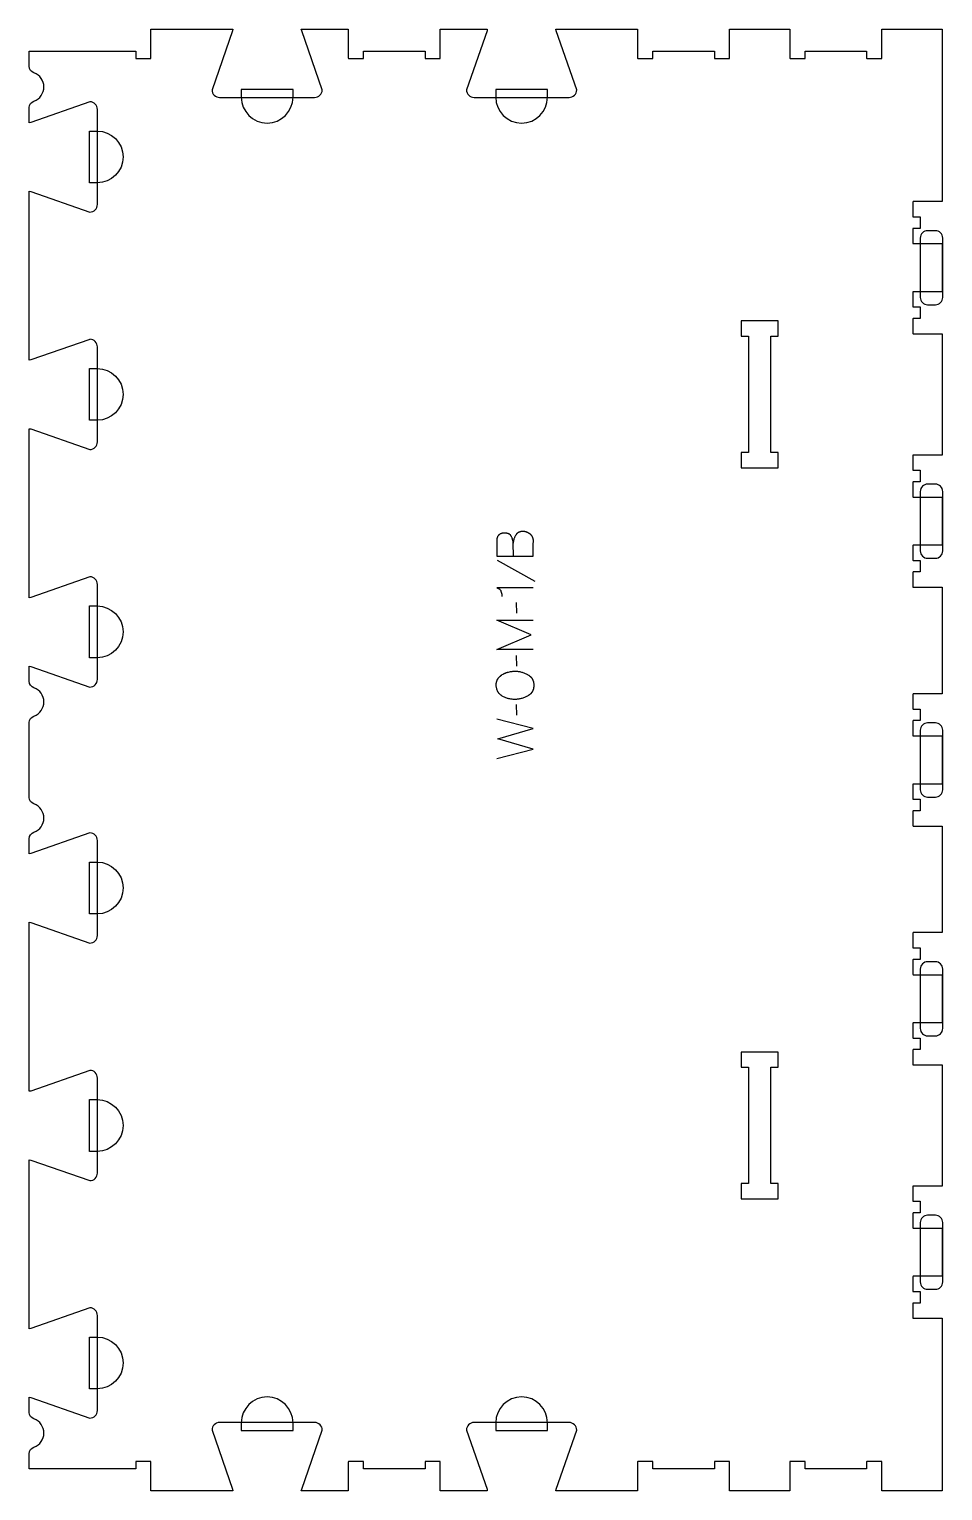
# Model space of a CAD drawing. Extents: x -384 to 366, y -600 to 600.
import ezdxf

# ---------------------------------------------------------------- set-up
doc = ezdxf.new("R2010")
doc.units = 0
for name, color, linetype in [('1_ANYTOOL_1MMDEEP_LABELS_S', 2, 'CONTINUOUS'), ('3_ANYTOOL_CUTTHROUGH_INSID', 4, 'CONTINUOUS'), ('4_ANYTOOL_CUTTHROUGH_OUTSI', 5, 'CONTINUOUS'), ('5_ANYTOOL_HALF_MILL_9MM_IN', 3, 'CONTINUOUS')]:
    doc.layers.add(name, color=color, linetype=linetype)

msp = doc.modelspace()

# ---------------------------------------------------------------- linework, layer by layer
at = {"layer": '1_ANYTOOL_1MMDEEP_LABELS_S'}
for p, q in [((0.5, 164), (31.2, 146.8)), ((16.1, 129.2), (16.2, 120.4)), ((16.1, 85.7), (16.2, 76.9)), ((16.1, 45.6), (16.2, 36.9))]:
    msp.add_line(p, q, dxfattribs=at)
for points in [[(0, 167.4), (30, 167.4), (30, 177.1), (30.1, 179.7), (30.1, 179.9), (30.1, 180.1), (30.1, 180.3), (30.1, 180.6), (30.1, 180.8), (30, 181), (30, 181.2), (30, 181.4), (29.9, 181.6), (29.9, 181.8), (29.8, 182), (29.8, 182.2), (29.7, 182.4), (29.7, 182.6), (29.6, 182.8), (29.5, 182.9), (29.4, 183.1), (29.3, 183.3), (29.2, 183.5), (29.1, 183.6), (29, 183.8), (28.9, 184), (28.8, 184.1), (28.7, 184.3), (28.6, 184.4), (28.4, 184.6), (28.3, 184.7), (28.1, 184.9), (28, 185), (27.8, 185.1), (27.7, 185.3), (27.5, 185.4), (27.2, 185.7), (27, 185.8), (26.8, 185.9), (26.6, 186), (26.5, 186.1), (26.3, 186.2), (26.1, 186.3), (25.9, 186.4), (25.7, 186.5), (25.6, 186.6), (25.4, 186.7), (25.2, 186.8), (25, 186.8), (24.8, 186.9), (24.6, 187), (24.4, 187), (24.3, 187.1), (24.1, 187.2), (23.9, 187.2), (23.7, 187.3), (23.5, 187.3), (23.3, 187.3), (23.1, 187.4), (22.9, 187.4), (22.7, 187.4), (22.5, 187.4), (22.3, 187.5), (22.1, 187.5), (21.9, 187.5), (21.7, 187.5), (21.5, 187.5), (21.2, 187.5), (21, 187.5), (20.7, 187.5), (20.5, 187.5), (20.3, 187.4), (20, 187.4), (19.8, 187.4), (19.6, 187.3), (19.4, 187.3), (19.2, 187.2), (18.9, 187.2), (18.7, 187.1), (18.5, 187), (18.4, 186.9), (18.2, 186.9), (18, 186.8), (17.9, 186.7), (17.8, 186.7), (17.7, 186.6), (17.6, 186.6), (17.5, 186.5), (17.5, 186.5), (17.4, 186.4), (17.3, 186.4), (17.2, 186.3), (17.1, 186.2), (17, 186.2), (17, 186.1), (16.9, 186.1), (16.8, 186), (16.7, 185.9), (16.7, 185.9), (16.6, 185.8), (16.5, 185.7), (16.5, 185.6), (16.4, 185.6), (16.3, 185.5), (16.2, 185.4), (16.2, 185.3), (16.1, 185.3), (16, 185.1), (15.9, 184.9), (15.8, 184.8), (15.6, 184.6), (15.4, 184.2), (15.2, 183.8), (15, 183.5), (14.8, 183.1), (14.7, 182.7), (14.5, 182.3), (14.4, 181.9), (14.2, 181.5), (14.1, 181.1), (14, 180.6), (13.9, 180.2), (13.8, 179.8), (13.7, 179.3), (13.6, 178.9), (13.6, 178.4), (13.5, 178)], [(13.7, 167.4), (13.5, 178), (13.5, 178.4), (13.5, 178.8), (13.4, 179.2), (13.4, 179.5), (13.3, 179.9), (13.2, 180.3), (13.1, 180.7), (13, 181), (12.9, 181.4), (12.8, 181.7), (12.7, 182.1), (12.6, 182.4), (12.5, 182.7), (12.3, 183.1), (12.2, 183.4), (12, 183.7), (12, 183.8), (11.9, 183.8), (11.9, 183.9), (11.8, 184), (11.8, 184.1), (11.7, 184.1), (11.7, 184.2), (11.6, 184.3), (11.6, 184.3), (11.5, 184.4), (11.4, 184.5), (11.4, 184.5), (11.3, 184.6), (11.3, 184.7), (11.2, 184.7), (11.1, 184.8), (11.1, 184.9), (11, 184.9), (10.9, 185), (10.9, 185), (10.8, 185.1), (10.7, 185.1), (10.7, 185.2), (10.6, 185.2), (10.5, 185.3), (10.4, 185.3), (10.3, 185.4), (10.3, 185.4), (10.2, 185.5), (10.1, 185.5), (10, 185.5), (9.9, 185.6), (9.8, 185.6), (9.8, 185.7), (9.6, 185.7), (9.4, 185.8), (9.2, 185.9), (9, 185.9), (8.8, 186), (8.6, 186), (8.4, 186.1), (8.2, 186.1), (7.9, 186.1), (7.7, 186.2), (7.5, 186.2), (7.2, 186.2), (7, 186.2), (6.7, 186.2), (6.5, 186.2), (6.1, 186.2), (5.9, 186.2), (5.7, 186.2), (5.5, 186.2), (5.3, 186.2), (5.1, 186.1), (5, 186.1), (4.8, 186.1), (4.6, 186.1), (4.4, 186), (4.3, 186), (4.1, 185.9), (3.9, 185.9), (3.8, 185.8), (3.6, 185.8), (3.5, 185.7), (3.3, 185.7), (3.2, 185.6), (3.1, 185.6), (2.9, 185.5), (2.8, 185.4), (2.7, 185.4), (2.5, 185.3), (2.4, 185.2), (2.3, 185.1), (2.2, 185), (2, 184.9), (1.9, 184.8), (1.8, 184.7), (1.7, 184.6), (1.6, 184.5), (1.5, 184.4), (1.4, 184.3), (1.3, 184.2), (1.2, 184.1), (1.2, 184), (1.1, 183.9), (1, 183.7), (0.9, 183.6), (0.8, 183.5), (0.8, 183.3), (0.7, 183.2), (0.6, 183.1), (0.6, 182.9), (0.5, 182.8), (0.5, 182.6), (0.4, 182.5), (0.4, 182.3), (0.3, 182.1), (0.3, 182), (0.2, 181.8), (0.2, 181.6), (0.2, 181.5), (0.1, 181.3), (0.1, 181.1), (0.1, 180.9), (0.1, 180.7), (0, 180.5), (0, 180.3), (0, 179.9), (0, 179.5), (0, 167.4)], [(30, 141.3), (0, 141.3), (0.1, 141.3), (0.3, 141.3), (0.4, 141.2), (0.5, 141.2), (0.7, 141.2), (0.8, 141.1), (1, 141.1), (1.1, 141), (1.2, 141), (1.3, 140.9), (1.4, 140.9), (1.5, 140.9), (1.5, 140.8), (1.6, 140.8), (1.6, 140.8), (1.7, 140.7), (1.8, 140.7), (1.8, 140.7), (1.9, 140.6), (1.9, 140.6), (2, 140.5), (2, 140.5), (2.1, 140.5), (2.1, 140.4), (2.2, 140.4), (2.2, 140.3), (2.3, 140.3), (2.3, 140.2), (2.4, 140.2), (2.4, 140.1), (2.5, 140), (2.6, 139.9), (2.7, 139.8), (2.8, 139.7), (2.9, 139.6), (3, 139.5), (3, 139.4), (3.1, 139.2), (3.2, 139.1), (3.3, 139), (3.3, 138.8), (3.4, 138.7), (3.5, 138.4), (3.6, 138.1), (3.7, 137.8), (3.8, 137.5), (3.9, 137.3), (4, 137), (4, 136.7), (4.1, 136.4), (4.1, 136.2), (4.2, 135.9), (4.2, 135.6), (4.3, 135.4), (4.3, 135.1), (4.3, 134.8), (4.3, 134.6), (4.3, 134.3)], [(30, 90.8), (0, 90.8), (28.4, 102.8), (0.1, 114.8), (30, 114.8)], [(0, 1.3), (30, 9), (0.9, 17.4), (30, 25.9), (0, 33.4)]]:
    msp.add_lwpolyline(points, dxfattribs=at)
msp.add_lwpolyline([(-0.3, 61.7), (-0.3, 62.1), (-0.3, 62.5), (-0.3, 62.8), (-0.3, 63), (-0.2, 63.2), (-0.2, 63.3), (-0.2, 63.5), (-0.2, 63.7), (-0.1, 63.8), (-0.1, 64), (-0.1, 64.2), (0, 64.3), (0, 64.5), (0.1, 64.6), (0.1, 64.8), (0.2, 65), (0.2, 65.1), (0.3, 65.3), (0.4, 65.4), (0.4, 65.6), (0.5, 65.7), (0.6, 65.9), (0.6, 66), (0.7, 66.1), (0.8, 66.3), (0.9, 66.4), (1, 66.5), (1.1, 66.7), (1.3, 67.1), (1.5, 67.3), (1.7, 67.6), (1.9, 67.8), (2.1, 68.1), (2.4, 68.3), (2.6, 68.5), (2.8, 68.7), (3.1, 68.9), (3.3, 69.1), (3.5, 69.3), (3.8, 69.5), (4.1, 69.7), (4.3, 69.9), (4.6, 70.1), (5.2, 70.4), (5.5, 70.6), (5.8, 70.7), (6.1, 70.9), (6.4, 71), (6.7, 71.2), (7, 71.3), (7.3, 71.4), (7.6, 71.5), (7.9, 71.7), (8.2, 71.8), (8.6, 71.9), (8.9, 72), (9.2, 72.1), (9.6, 72.1), (10.6, 72.4), (11.3, 72.5), (11.9, 72.6), (12.6, 72.7), (13.2, 72.8), (13.9, 72.8), (14.5, 72.8), (15.2, 72.9), (15.8, 72.8), (16.4, 72.8), (17.1, 72.8), (17.7, 72.7), (18.4, 72.6), (19, 72.5), (19.6, 72.3), (20.3, 72.2), (20.9, 72), (21.5, 71.8), (22.2, 71.5), (22.8, 71.3), (23.5, 71), (24.1, 70.7), (24.7, 70.4), (25.4, 70.1), (25.7, 69.9), (26, 69.7), (26.3, 69.5), (26.6, 69.3), (26.8, 69.1), (27.1, 68.9), (27.4, 68.7), (27.6, 68.5), (27.7, 68.4), (27.8, 68.3), (28, 68.2), (28.1, 68), (28.2, 67.9), (28.3, 67.8), (28.4, 67.7), (28.5, 67.6), (28.6, 67.4), (28.7, 67.3), (28.8, 67.2), (28.9, 67.1), (28.9, 66.9), (29, 66.8), (29.1, 66.7), (29.2, 66.5), (29.3, 66.4), (29.4, 66.2), (29.4, 66.1), (29.5, 66), (29.6, 65.8), (29.6, 65.7), (29.7, 65.5), (29.8, 65.4), (29.8, 65.2), (29.9, 65.1), (29.9, 64.9), (30, 64.8), (30.1, 64.5), (30.2, 64.1), (30.2, 63.8), (30.3, 63.5), (30.3, 63.2), (30.4, 62.8), (30.4, 62.5), (30.5, 62.1), (30.5, 61.7), (30.5, 61.4), (30.5, 61), (30.5, 60.6), (30.4, 60.2), (30.4, 59.9), (30.3, 59.5), (30.3, 59.2), (30.2, 58.8), (30.1, 58.5), (30.1, 58.2), (30, 57.8), (29.9, 57.7), (29.9, 57.5), (29.8, 57.4), (29.7, 57.2), (29.7, 57.1), (29.6, 56.9), (29.5, 56.8), (29.5, 56.6), (29.4, 56.5), (29.3, 56.3), (29.3, 56.2), (29.2, 56), (29.1, 55.9), (29, 55.8), (28.9, 55.6), (28.8, 55.5), (28.7, 55.4), (28.6, 55.2), (28.5, 55.1), (28.4, 55), (28.3, 54.9), (28.2, 54.7), (28.1, 54.6), (28, 54.5), (27.9, 54.4), (27.8, 54.2), (27.7, 54.1), (27.6, 54), (27.4, 53.9), (27.3, 53.8), (27, 53.6), (26.8, 53.4), (26.5, 53.2), (26.2, 53), (25.9, 52.8), (25.6, 52.6), (25.3, 52.4), (24.6, 52.1), (24, 51.8), (23.3, 51.5), (22.7, 51.2), (22, 51), (21.4, 50.7), (20.7, 50.5), (20.1, 50.4), (19.4, 50.2), (18.8, 50.1), (18.1, 49.9), (17.5, 49.8), (16.8, 49.8), (16.2, 49.7), (15.5, 49.7), (14.9, 49.7), (14.2, 49.7), (13.5, 49.7), (12.8, 49.8), (12.1, 49.9), (11.5, 50), (10.8, 50.1), (10.1, 50.2), (9.5, 50.4), (8.8, 50.6), (8.2, 50.8), (7.6, 51), (6.9, 51.3), (6.3, 51.6), (5.7, 51.9), (5.1, 52.2), (4.5, 52.5), (4.2, 52.7), (3.9, 52.9), (3.6, 53.1), (3.4, 53.3), (3.1, 53.5), (2.9, 53.8), (2.6, 54), (2.4, 54.2), (2.3, 54.3), (2.2, 54.4), (2.1, 54.6), (1.9, 54.7), (1.8, 54.8), (1.7, 54.9), (1.6, 55.1), (1.5, 55.2), (1.5, 55.3), (1.4, 55.5), (1.3, 55.6), (1.2, 55.7), (1.1, 55.9), (1, 56), (0.9, 56.2), (0.9, 56.3), (0.8, 56.4), (0.7, 56.6), (0.6, 56.9), (0.5, 57.2), (0.3, 57.5), (0.2, 57.8), (0.1, 58.1), (0, 58.5), (0, 58.8), (-0.1, 59.1), (-0.2, 59.5), (-0.2, 59.8), (-0.3, 60.2), (-0.3, 60.6), (-0.3, 60.9), (-0.3, 61.3)], close=True, dxfattribs=at)
at = {"layer": '3_ANYTOOL_CUTTHROUGH_INSID'}
for points in [[(231.2, 239.8), (231.2, 252.3), (225.2, 252.3), (225.2, 347.8), (231.2, 347.8), (231.2, 360.3), (200.7, 360.3), (200.7, 347.8), (206.7, 347.8), (206.7, 252.3), (200.7, 252.3), (200.7, 239.8)], [(231.2, -239.7), (200.7, -239.7), (200.7, -252.2), (206.7, -252.2), (206.7, -347.7), (200.7, -347.7), (200.7, -360.2), (231.2, -360.2), (231.2, -347.7), (225.2, -347.7), (225.2, -252.2), (231.2, -252.2)]]:
    msp.add_lwpolyline(points, close=True, dxfattribs=at)
at = {"layer": '4_ANYTOOL_CUTTHROUGH_OUTSI'}
msp.add_lwpolyline([(48.5, -599.7), (48.8, -598.4), (65.7, -550.1), (65.7, -550, 0.414214), (59.4, -543.7), (-18.6, -543.7, 0.414214), (-24.8, -550), (-24.8, -550.1), (-7.9, -598.4), (-7.7, -599.7), (-46.3, -599.7), (-46.3, -576, 0.414214), (-46.5, -575.7), (-58.5, -575.7, 0.414214), (-58.8, -576), (-58.8, -581.7), (-109.3, -581.7), (-109.3, -576, 0.414214), (-109.5, -575.7), (-121.5, -575.7, 0.414214), (-121.8, -576), (-121.8, -599.7), (-160.4, -599.7), (-160.1, -598.4), (-143.2, -550.1), (-143.2, -550, 0.414214), (-149.5, -543.7), (-227.5, -543.7, 0.414214), (-233.7, -550), (-233.7, -550.1), (-216.8, -598.4), (-216.6, -599.7), (-283.8, -599.7), (-283.8, -576, 0.414214), (-284, -575.7), (-296, -575.7, 0.414214), (-296.3, -576), (-296.3, -581.7), (-383.8, -581.7), (-383.8, -569.3, -0.317837), (-379.9, -563.9, 0.707107), (-379.9, -540.8, -0.317837), (-383.8, -535.4), (-383.8, -523), (-382.4, -523.2), (-334.1, -540.1), (-334, -540.1, 0.414214), (-327.8, -533.9), (-327.8, -455.9, 0.414214), (-334, -449.6), (-334.1, -449.7), (-382.4, -466.6), (-383.8, -466.8), (-383.8, -328.1), (-382.4, -328.3), (-334.1, -345.2), (-334, -345.2, 0.414214), (-327.8, -339), (-327.8, -261, 0.414214), (-334, -254.7), (-334.1, -254.8), (-382.4, -271.7), (-383.8, -271.9), (-383.8, -133.2), (-382.4, -133.4), (-334.1, -150.3), (-334, -150.3, 0.414214), (-327.8, -144.1), (-327.8, -66.1, 0.414214), (-334, -59.8), (-334.1, -59.9), (-382.4, -76.8), (-383.8, -77), (-383.8, -64.6, -0.317837), (-379.9, -59.2, 0.707107), (-379.9, -36.1, -0.317837), (-383.8, -30.7), (-383.8, 30.7, -0.317837), (-379.9, 36.1, 0.707107), (-379.9, 59.2, -0.317837), (-383.8, 64.6), (-383.8, 77), (-382.4, 76.8), (-334.1, 59.9), (-334, 59.9, 0.414214), (-327.8, 66.1), (-327.8, 144.1, 0.414214), (-334, 150.4), (-334.1, 150.3), (-382.4, 133.4), (-383.8, 133.2), (-383.8, 271.9), (-382.4, 271.7), (-334.1, 254.8), (-334, 254.8, 0.414214), (-327.8, 261), (-327.8, 339, 0.414214), (-334, 345.3), (-334.1, 345.2), (-382.4, 328.3), (-383.8, 328.1), (-383.8, 466.8), (-382.4, 466.6), (-334.1, 449.7), (-334, 449.7, 0.414214), (-327.8, 455.9), (-327.8, 533.9, 0.414214), (-334, 540.2), (-334.1, 540.1), (-382.4, 523.2), (-383.8, 523), (-383.8, 535.4, -0.317837), (-379.9, 540.8, 0.707107), (-379.9, 563.9, -0.317837), (-383.8, 569.3), (-383.8, 581.8), (-296.3, 581.8), (-296.3, 576, 0.414214), (-296, 575.8), (-284, 575.8, 0.414214), (-283.8, 576), (-283.8, 599.8), (-216.6, 599.8), (-216.8, 598.4), (-233.7, 550.1), (-233.7, 550, 0.414214), (-227.5, 543.8), (-149.5, 543.8, 0.414214), (-143.2, 550), (-143.2, 550.1), (-160.1, 598.4), (-160.4, 599.8), (-121.8, 599.8), (-121.8, 576, 0.414214), (-121.5, 575.8), (-109.5, 575.8, 0.414214), (-109.3, 576), (-109.3, 581.8), (-58.8, 581.8), (-58.8, 576, 0.414214), (-58.5, 575.8), (-46.5, 575.8, 0.414214), (-46.3, 576), (-46.3, 599.8), (-7.7, 599.8), (-7.9, 598.4), (-24.8, 550.1), (-24.8, 550, 0.414214), (-18.6, 543.8), (59.4, 543.8, 0.414214), (65.7, 550), (65.7, 550.1), (48.8, 598.4), (48.5, 599.8), (115.7, 599.8), (115.7, 576, 0.414214), (116, 575.8), (128, 575.8, 0.414214), (128.2, 576), (128.2, 581.8), (178.7, 581.8), (178.7, 576, 0.414214), (179, 575.8), (191, 575.8, 0.414214), (191.2, 576), (191.2, 599.8), (240.7, 599.8), (240.7, 576, 0.414214), (241, 575.8), (253, 575.8, 0.414214), (253.2, 576), (253.2, 581.8), (303.7, 581.8), (303.7, 576, 0.414214), (304, 575.8), (316, 575.8, 0.414214), (316.2, 576), (316.2, 599.8), (365.7, 599.8), (365.7, 458.3), (342, 458.3, 0.414214), (341.7, 458), (341.7, 446, 0.414214), (342, 445.8), (347.7, 445.8), (347.7, 436.3), (342, 436.3, 0.414214), (341.7, 436), (341.7, 424, 0.414214), (342, 423.8), (365.7, 423.8), (365.7, 384.3), (342, 384.3, 0.414214), (341.7, 384), (341.7, 372, 0.414214), (342, 371.8), (347.7, 371.8), (347.7, 362.3), (342, 362.3, 0.414214), (341.7, 362), (341.7, 350, 0.414214), (342, 349.8), (365.7, 349.8), (365.7, 250.3), (342, 250.3, 0.414214), (341.7, 250), (341.7, 238, 0.414214), (342, 237.8), (347.7, 237.8), (347.7, 228.3), (342, 228.3, 0.414214), (341.7, 228), (341.7, 216, 0.414214), (342, 215.8), (365.7, 215.8), (365.7, 176.3), (342, 176.3, 0.414214), (341.7, 176), (341.7, 164, 0.414214), (342, 163.8), (347.7, 163.8), (347.7, 154.3), (342, 154.3, 0.414214), (341.7, 154), (341.7, 142, 0.414214), (342, 141.8), (365.7, 141.8), (365.7, 54.2), (342, 54.2, 0.414214), (341.7, 54), (341.7, 42, 0.414214), (342, 41.8), (347.7, 41.8), (347.7, 32.3), (342, 32.3, 0.414214), (341.7, 32), (341.7, 20, 0.414214), (342, 19.8), (365.7, 19.8), (365.7, -19.7), (342, -19.7, 0.414214), (341.7, -20), (341.7, -32, 0.414214), (342, -32.2), (347.7, -32.2), (347.7, -41.7), (342, -41.7, 0.414214), (341.7, -42), (341.7, -54, 0.414214), (342, -54.2), (365.7, -54.2), (365.7, -141.7), (342, -141.7, 0.414214), (341.7, -142), (341.7, -154, 0.414214), (342, -154.2), (347.7, -154.2), (347.7, -163.7), (342, -163.7, 0.414214), (341.7, -164), (341.7, -176, 0.414214), (342, -176.2), (365.7, -176.2), (365.7, -215.7), (342, -215.7, 0.414214), (341.7, -216), (341.7, -228, 0.414214), (342, -228.2), (347.7, -228.2), (347.7, -237.7), (342, -237.7, 0.414214), (341.7, -238), (341.7, -250, 0.414214), (342, -250.2), (365.7, -250.2), (365.7, -349.7), (342, -349.7, 0.414214), (341.7, -350), (341.7, -362, 0.414214), (342, -362.2), (347.7, -362.2), (347.7, -371.7), (342, -371.7, 0.414214), (341.7, -372), (341.7, -384, 0.414214), (342, -384.2), (365.7, -384.2), (365.7, -423.7), (342, -423.7, 0.414214), (341.7, -424), (341.7, -436, 0.414214), (342, -436.2), (347.7, -436.2), (347.7, -445.7), (342, -445.7, 0.414214), (341.7, -446), (341.7, -458, 0.414214), (342, -458.2), (365.7, -458.2), (365.7, -599.7), (316.2, -599.7), (316.2, -576, 0.414214), (316, -575.7), (304, -575.7, 0.414214), (303.7, -576), (303.7, -581.7), (253.2, -581.7), (253.2, -576, 0.414214), (253, -575.7), (241, -575.7, 0.414214), (240.7, -576), (240.7, -599.7), (191.2, -599.7), (191.2, -576, 0.414214), (191, -575.7), (179, -575.7, 0.414214), (178.7, -576), (178.7, -581.7), (128.2, -581.7), (128.2, -576, 0.414214), (128, -575.7), (116, -575.7, 0.414214), (115.7, -576), (115.7, -599.7)], format="xyb", close=True, dxfattribs=at)
at = {"layer": '5_ANYTOOL_HALF_MILL_9MM_IN'}
for points in [[(-209.7, 544, 1), (-167.2, 544), (-167.2, 550.3), (-209.7, 550.3)], [(-0.8, 544, 1), (41.7, 544), (41.7, 550.3), (-0.8, 550.3)], [(-328, 516.2, -1), (-328, 473.7), (-334.3, 473.7), (-334.3, 516.2)], [(353.7, 434.4, 0.414214), (347.7, 428.4), (347.7, 379.6, 0.414214), (353.7, 373.6), (360.2, 373.6, 0.414214), (366.2, 379.6), (366.2, 428.4, 0.414214), (360.2, 434.4)], [(-328, 321.3, -1), (-328, 278.8), (-334.3, 278.8), (-334.3, 321.3)], [(353.7, 226.4, 0.414214), (347.7, 220.4), (347.7, 171.6, 0.414214), (353.7, 165.6), (360.2, 165.6, 0.414214), (366.2, 171.6), (366.2, 220.4, 0.414214), (360.2, 226.4)], [(-328, 126.4, -1), (-328, 83.9), (-334.3, 83.9), (-334.3, 126.4)], [(353.7, 30.4, 0.414214), (347.7, 24.4), (347.7, -24.4, 0.414214), (353.7, -30.4), (360.2, -30.4, 0.414214), (366.2, -24.4), (366.2, 24.4, 0.414214), (360.2, 30.4)], [(-328, -83.8, -1), (-328, -126.3), (-334.3, -126.3), (-334.3, -83.8)], [(353.7, -165.6, 0.414214), (347.7, -171.6), (347.7, -220.4, 0.414214), (353.7, -226.4), (360.2, -226.4, 0.414214), (366.2, -220.4), (366.2, -171.6, 0.414214), (360.2, -165.6)], [(-328, -278.7, -1), (-328, -321.2), (-334.3, -321.2), (-334.3, -278.7)], [(353.7, -373.6, 0.414214), (347.7, -379.6), (347.7, -428.4, 0.414214), (353.7, -434.4), (360.2, -434.4, 0.414214), (366.2, -428.4), (366.2, -379.6, 0.414214), (360.2, -373.6)], [(-328, -473.6, -1), (-328, -516.1), (-334.3, -516.1), (-334.3, -473.6)], [(-167.2, -544, 1), (-209.7, -544), (-209.7, -550.2), (-167.2, -550.2)], [(41.7, -544, 1), (-0.8, -544), (-0.8, -550.2), (41.7, -550.2)]]:
    msp.add_lwpolyline(points, format="xyb", close=True, dxfattribs=at)

doc.saveas('drawing.dxf')
